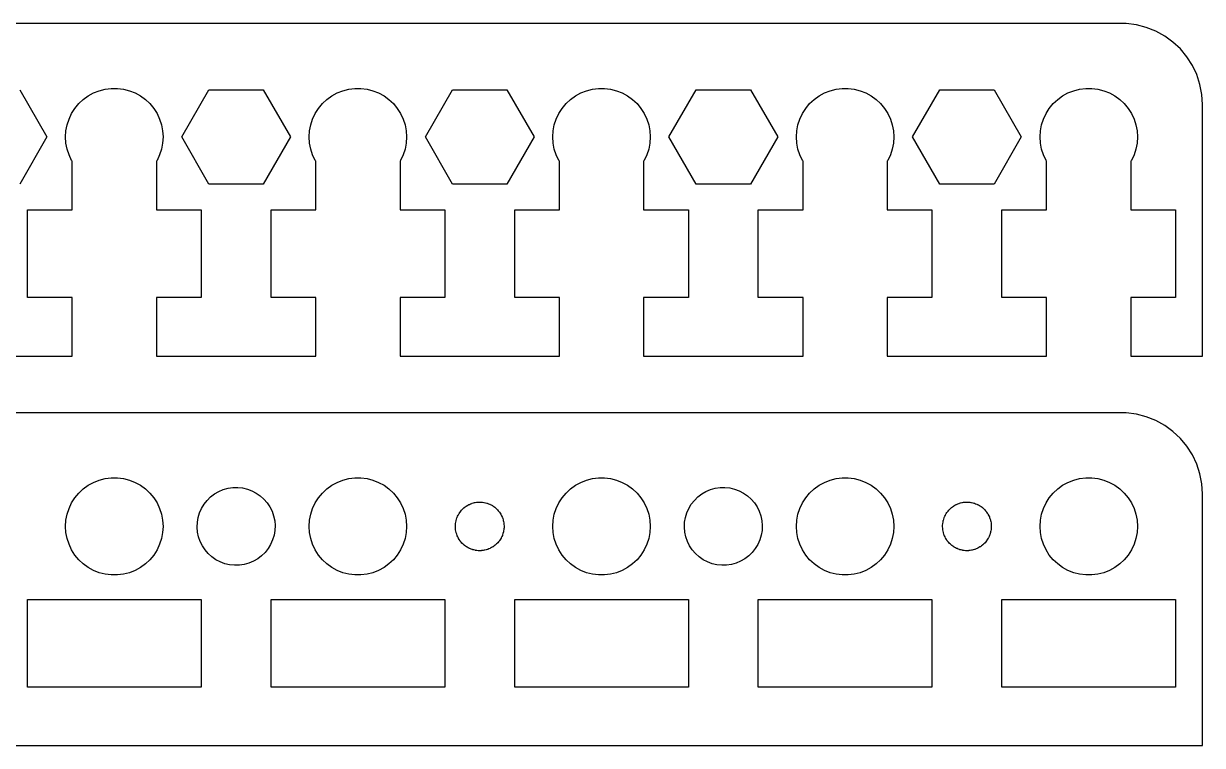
# Model space of a CAD drawing. Header units: metres. Extents: x -67 to 67, y 0 to 92.
# Drawn here: x -5.6 to 67, y 0 to 44.5 of the extents above; entities that cross this region are included whole.
import ezdxf

# ---------------------------------------------------------------- set-up
doc = ezdxf.new("R2010")
doc.units = ezdxf.units.M

msp = doc.modelspace()

# ---------------------------------------------------------------- linework, layer by layer
for p, q in [((62.3139, 44.4901), (-62.3139, 44.4901)), ((62.9369, 44.4114), (62.3139, 44.4901)), ((63.5451, 44.2553), (62.9369, 44.4114)), ((64.1289, 44.0241), (63.5451, 44.2553)), ((64.6791, 43.7216), (64.1289, 44.0241)), ((65.1871, 43.3526), (64.6791, 43.7216)), ((65.6448, 42.9227), (65.1871, 43.3526)), ((66.0451, 42.4389), (65.6448, 42.9227)), ((66.3815, 41.9088), (66.0451, 42.4389)), ((66.6489, 41.3406), (66.3815, 41.9088)), ((66.8429, 40.7434), (66.6489, 41.3406)), ((66.9606, 40.1267), (66.8429, 40.7434)), ((-5.82671, 40.3982), (-4.15341, 37.5)), ((-1.91226, 39.8115), (-1.60747, 40.033)), ((-1.60747, 40.033), (-1.27733, 40.2145)), ((-1.27733, 40.2145), (-0.92705, 40.3532)), ((-0.92705, 40.3532), (-0.56213, 40.4469)), ((-0.56213, 40.4469), (-0.18837, 40.4941)), ((-0.18837, 40.4941), (0.18837, 40.4941)), ((0.18837, 40.4941), (0.56213, 40.4469)), ((0.56213, 40.4469), (0.92705, 40.3532)), ((0.92705, 40.3532), (1.27733, 40.2145)), ((1.27733, 40.2145), (1.60747, 40.033)), ((1.60747, 40.033), (1.91226, 39.8115)), ((4.1534, 37.5), (5.82669, 40.3982)), ((5.82669, 40.3982), (9.17329, 40.3982)), ((9.17329, 40.3982), (10.8466, 37.5)), ((13.0877, 39.8115), (13.3925, 40.033)), ((13.3925, 40.033), (13.7227, 40.2145)), ((13.7227, 40.2145), (14.0729, 40.3532)), ((14.0729, 40.3532), (14.4379, 40.4469)), ((14.4379, 40.4469), (14.8116, 40.4941)), ((14.8116, 40.4941), (15.1884, 40.4941)), ((15.1884, 40.4941), (15.5621, 40.4469)), ((15.5621, 40.4469), (15.927, 40.3532)), ((15.927, 40.3532), (16.2773, 40.2145)), ((16.2773, 40.2145), (16.6075, 40.033)), ((16.6075, 40.033), (16.9123, 39.8115)), ((19.1534, 37.5), (20.8267, 40.3982)), ((20.8267, 40.3982), (24.1733, 40.3982)), ((24.1733, 40.3982), (25.8466, 37.5)), ((28.0877, 39.8115), (28.3925, 40.033)), ((28.3925, 40.033), (28.7227, 40.2145)), ((28.7227, 40.2145), (29.0729, 40.3532)), ((29.0729, 40.3532), (29.4379, 40.4469)), ((29.4379, 40.4469), (29.8116, 40.4941)), ((29.8116, 40.4941), (30.1884, 40.4941)), ((30.1884, 40.4941), (30.5621, 40.4469)), ((30.5621, 40.4469), (30.927, 40.3532)), ((30.927, 40.3532), (31.2773, 40.2145)), ((31.2773, 40.2145), (31.6075, 40.033)), ((31.6075, 40.033), (31.9123, 39.8115)), ((34.1534, 37.5), (35.8267, 40.3982)), ((35.8267, 40.3982), (39.1733, 40.3982)), ((39.1733, 40.3982), (40.8466, 37.5)), ((43.0877, 39.8115), (43.3925, 40.033)), ((43.3925, 40.033), (43.7227, 40.2145)), ((43.7227, 40.2145), (44.0729, 40.3532)), ((44.0729, 40.3532), (44.4379, 40.4469)), ((44.4379, 40.4469), (44.8116, 40.4941)), ((44.8116, 40.4941), (45.1884, 40.4941)), ((45.1884, 40.4941), (45.5621, 40.4469)), ((45.5621, 40.4469), (45.927, 40.3532)), ((45.927, 40.3532), (46.2773, 40.2145)), ((46.2773, 40.2145), (46.6075, 40.033)), ((46.6075, 40.033), (46.9123, 39.8115)), ((49.1534, 37.5), (50.8267, 40.3982)), ((50.8267, 40.3982), (54.1733, 40.3982)), ((54.1733, 40.3982), (55.8466, 37.5)), ((58.0877, 39.8115), (58.3925, 40.033)), ((58.3925, 40.033), (58.7227, 40.2145)), ((58.7227, 40.2145), (59.0729, 40.3532)), ((59.0729, 40.3532), (59.4379, 40.4469)), ((59.4379, 40.4469), (59.8116, 40.4941)), ((59.8116, 40.4941), (60.1884, 40.4941)), ((60.1884, 40.4941), (60.5621, 40.4469)), ((60.5621, 40.4469), (60.927, 40.3532)), ((60.927, 40.3532), (61.2773, 40.2145)), ((61.2773, 40.2145), (61.6075, 40.033)), ((61.6075, 40.033), (61.9123, 39.8115)), ((67, 39.5), (66.9606, 40.1267)), ((-2.62891, 38.9453), (-2.42705, 39.2634)), ((-2.42705, 39.2634), (-2.1869, 39.5536)), ((-2.1869, 39.5536), (-1.91226, 39.8115)), ((1.91226, 39.8115), (2.1869, 39.5536)), ((2.1869, 39.5536), (2.42705, 39.2634)), ((2.42705, 39.2634), (2.62891, 38.9453)), ((12.3711, 38.9453), (12.5729, 39.2634)), ((12.5729, 39.2634), (12.8131, 39.5536)), ((12.8131, 39.5536), (13.0877, 39.8115)), ((16.9123, 39.8115), (17.1869, 39.5536)), ((17.1869, 39.5536), (17.427, 39.2634)), ((17.427, 39.2634), (17.6289, 38.9453)), ((27.3711, 38.9453), (27.5729, 39.2634)), ((27.5729, 39.2634), (27.8131, 39.5536)), ((27.8131, 39.5536), (28.0877, 39.8115)), ((31.9123, 39.8115), (32.1869, 39.5536)), ((32.1869, 39.5536), (32.427, 39.2634)), ((32.427, 39.2634), (32.6289, 38.9453)), ((42.3711, 38.9453), (42.5729, 39.2634)), ((42.5729, 39.2634), (42.8131, 39.5536)), ((42.8131, 39.5536), (43.0877, 39.8115)), ((46.9123, 39.8115), (47.1869, 39.5536)), ((47.1869, 39.5536), (47.427, 39.2634)), ((47.427, 39.2634), (47.6289, 38.9453)), ((57.3711, 38.9453), (57.5729, 39.2634)), ((57.5729, 39.2634), (57.8131, 39.5536)), ((57.8131, 39.5536), (58.0877, 39.8115)), ((61.9123, 39.8115), (62.1869, 39.5536)), ((62.1869, 39.5536), (62.427, 39.2634)), ((62.427, 39.2634), (62.6289, 38.9453)), ((67, 24), (67, 39.5)), ((-2.90575, 38.2461), (-2.78932, 38.6044)), ((-2.78932, 38.6044), (-2.62891, 38.9453)), ((2.62891, 38.9453), (2.78932, 38.6044)), ((2.78932, 38.6044), (2.90575, 38.2461)), ((12.0942, 38.2461), (12.2107, 38.6044)), ((12.2107, 38.6044), (12.3711, 38.9453)), ((17.6289, 38.9453), (17.7893, 38.6044)), ((17.7893, 38.6044), (17.9057, 38.2461)), ((27.0942, 38.2461), (27.2107, 38.6044)), ((27.2107, 38.6044), (27.3711, 38.9453)), ((32.6289, 38.9453), (32.7893, 38.6044)), ((32.7893, 38.6044), (32.9057, 38.2461)), ((42.0942, 38.2461), (42.2107, 38.6044)), ((42.2107, 38.6044), (42.3711, 38.9453)), ((47.6289, 38.9453), (47.7893, 38.6044)), ((47.7893, 38.6044), (47.9057, 38.2461)), ((57.0942, 38.2461), (57.2107, 38.6044)), ((57.2107, 38.6044), (57.3711, 38.9453)), ((62.6289, 38.9453), (62.7893, 38.6044)), ((62.7893, 38.6044), (62.9057, 38.2461)), ((-3, 37.5), (-2.97633, 37.876)), ((-2.97633, 37.876), (-2.90575, 38.2461)), ((2.90575, 38.2461), (2.97633, 37.876)), ((2.97633, 37.876), (3, 37.5)), ((12, 37.5), (12.0237, 37.876)), ((12.0237, 37.876), (12.0942, 38.2461)), ((17.9057, 38.2461), (17.9763, 37.876)), ((17.9763, 37.876), (18, 37.5)), ((27, 37.5), (27.0237, 37.876)), ((27.0237, 37.876), (27.0942, 38.2461)), ((32.9057, 38.2461), (32.9763, 37.876)), ((32.9763, 37.876), (33, 37.5)), ((42, 37.5), (42.0237, 37.876)), ((42.0237, 37.876), (42.0942, 38.2461)), ((47.9057, 38.2461), (47.9763, 37.876)), ((47.9763, 37.876), (48, 37.5)), ((57, 37.5), (57.0237, 37.876)), ((57.0237, 37.876), (57.0942, 38.2461)), ((62.9057, 38.2461), (62.9763, 37.876)), ((62.9763, 37.876), (63, 37.5)), ((-4.15341, 37.5), (-5.82671, 34.6018)), ((-2.97633, 37.124), (-3, 37.5)), ((-2.90575, 36.7539), (-2.97633, 37.124)), ((2.97633, 37.124), (2.90575, 36.7539)), ((3, 37.5), (2.97633, 37.124)), ((5.82671, 34.6018), (4.1534, 37.5)), ((10.8466, 37.5), (9.17329, 34.6018)), ((12.0237, 37.124), (12, 37.5)), ((12.0942, 36.7539), (12.0237, 37.124)), ((17.9763, 37.124), (17.9057, 36.7539)), ((18, 37.5), (17.9763, 37.124)), ((20.8267, 34.6018), (19.1534, 37.5)), ((25.8466, 37.5), (24.1733, 34.6018)), ((27.0237, 37.124), (27, 37.5)), ((27.0942, 36.7539), (27.0237, 37.124)), ((32.9763, 37.124), (32.9057, 36.7539)), ((33, 37.5), (32.9763, 37.124)), ((35.8267, 34.6018), (34.1534, 37.5)), ((40.8466, 37.5), (39.1733, 34.6018)), ((42.0237, 37.124), (42, 37.5)), ((42.0942, 36.7539), (42.0237, 37.124)), ((47.9763, 37.124), (47.9057, 36.7539)), ((48, 37.5), (47.9763, 37.124)), ((50.8267, 34.6018), (49.1534, 37.5)), ((55.8466, 37.5), (54.1733, 34.6018)), ((57.0237, 37.124), (57, 37.5)), ((57.0942, 36.7539), (57.0237, 37.124)), ((62.9763, 37.124), (62.9057, 36.7539)), ((63, 37.5), (62.9763, 37.124)), ((-2.78932, 36.3956), (-2.90575, 36.7539)), ((-2.62891, 36.0547), (-2.78932, 36.3956)), ((2.78932, 36.3956), (2.62891, 36.0547)), ((2.90575, 36.7539), (2.78932, 36.3956)), ((12.2107, 36.3956), (12.0942, 36.7539)), ((12.3711, 36.0547), (12.2107, 36.3956)), ((17.7893, 36.3956), (17.6289, 36.0547)), ((17.9057, 36.7539), (17.7893, 36.3956)), ((27.2107, 36.3956), (27.0942, 36.7539)), ((27.3711, 36.0547), (27.2107, 36.3956)), ((32.7893, 36.3956), (32.6289, 36.0547)), ((32.9057, 36.7539), (32.7893, 36.3956)), ((42.2107, 36.3956), (42.0942, 36.7539)), ((42.3711, 36.0547), (42.2107, 36.3956)), ((47.7893, 36.3956), (47.6289, 36.0547)), ((47.9057, 36.7539), (47.7893, 36.3956)), ((57.2107, 36.3956), (57.0942, 36.7539)), ((57.3711, 36.0547), (57.2107, 36.3956)), ((62.7893, 36.3956), (62.6289, 36.0547)), ((62.9057, 36.7539), (62.7893, 36.3956)), ((-2.59418, 36), (-2.62891, 36.0547)), ((-2.59418, 33), (-2.59418, 36)), ((2.62891, 36.0547), (2.59418, 36)), ((2.59418, 36), (2.59418, 33)), ((12.4058, 36), (12.3711, 36.0547)), ((12.4058, 33), (12.4058, 36)), ((17.6289, 36.0547), (17.5942, 36)), ((17.5942, 36), (17.5942, 33)), ((27.4058, 36), (27.3711, 36.0547)), ((27.4058, 33), (27.4058, 36)), ((32.6289, 36.0547), (32.5942, 36)), ((32.5942, 36), (32.5942, 33)), ((42.4058, 36), (42.3711, 36.0547)), ((42.4058, 33), (42.4058, 36)), ((47.6289, 36.0547), (47.5942, 36)), ((47.5942, 36), (47.5942, 33)), ((57.4058, 36), (57.3711, 36.0547)), ((57.4058, 33), (57.4058, 36)), ((62.6289, 36.0547), (62.5942, 36)), ((62.5942, 36), (62.5942, 33)), ((9.17329, 34.6018), (5.82671, 34.6018)), ((24.1733, 34.6018), (20.8267, 34.6018)), ((39.1733, 34.6018), (35.8267, 34.6018)), ((54.1733, 34.6018), (50.8267, 34.6018)), ((-5.34662, 27.6), (-5.34662, 33)), ((-5.34662, 33), (-2.59418, 33)), ((2.59418, 33), (5.34662, 33)), ((5.34662, 33), (5.34662, 27.6)), ((9.65337, 27.6), (9.65337, 33)), ((9.65337, 33), (12.4058, 33)), ((17.5942, 33), (20.3466, 33)), ((20.3466, 33), (20.3466, 27.6)), ((24.6534, 27.6), (24.6534, 33)), ((24.6534, 33), (27.4058, 33)), ((32.5942, 33), (35.3466, 33)), ((35.3466, 33), (35.3466, 27.6)), ((39.6534, 27.6), (39.6534, 33)), ((39.6534, 33), (42.4058, 33)), ((47.5942, 33), (50.3466, 33)), ((50.3466, 33), (50.3466, 27.6)), ((54.6534, 27.6), (54.6534, 33)), ((54.6534, 33), (57.4058, 33)), ((62.5942, 33), (65.3466, 33)), ((65.3466, 33), (65.3466, 27.6)), ((-2.59418, 27.6), (-5.34662, 27.6)), ((-2.59418, 24), (-2.59418, 27.6)), ((5.34662, 27.6), (2.59418, 27.6)), ((2.59418, 27.6), (2.59418, 24)), ((12.4058, 27.6), (9.65337, 27.6)), ((12.4058, 24), (12.4058, 27.6)), ((20.3466, 27.6), (17.5942, 27.6)), ((17.5942, 27.6), (17.5942, 24)), ((27.4058, 27.6), (24.6534, 27.6)), ((27.4058, 24), (27.4058, 27.6)), ((35.3466, 27.6), (32.5942, 27.6)), ((32.5942, 27.6), (32.5942, 24)), ((42.4058, 27.6), (39.6534, 27.6)), ((42.4058, 24), (42.4058, 27.6)), ((50.3466, 27.6), (47.5942, 27.6)), ((47.5942, 27.6), (47.5942, 24)), ((57.4058, 27.6), (54.6534, 27.6)), ((57.4058, 24), (57.4058, 27.6)), ((65.3466, 27.6), (62.5942, 27.6)), ((62.5942, 27.6), (62.5942, 24)), ((-12.4058, 24), (-2.59418, 24)), ((2.59418, 24), (12.4058, 24)), ((17.5942, 24), (27.4058, 24)), ((32.5942, 24), (42.4058, 24)), ((47.5942, 24), (57.4058, 24)), ((62.5942, 24), (67, 24)), ((62.3139, 20.4901), (-62.3139, 20.4901)), ((62.9369, 20.4114), (62.3139, 20.4901)), ((63.5451, 20.2553), (62.9369, 20.4114)), ((64.1289, 20.0241), (63.5451, 20.2553)), ((64.6791, 19.7216), (64.1289, 20.0241)), ((65.1871, 19.3526), (64.6791, 19.7216)), ((65.6448, 18.9227), (65.1871, 19.3526)), ((66.0451, 18.4389), (65.6448, 18.9227)), ((66.3815, 17.9088), (66.0451, 18.4389)), ((66.6489, 17.3406), (66.3815, 17.9088)), ((66.8429, 16.7434), (66.6489, 17.3406)), ((66.9606, 16.1267), (66.8429, 16.7434)), ((-1.91226, 15.8115), (-1.60747, 16.033)), ((-1.60747, 16.033), (-1.27733, 16.2145)), ((-1.27733, 16.2145), (-0.92705, 16.3532)), ((-0.92705, 16.3532), (-0.56213, 16.4469)), ((-0.56213, 16.4469), (-0.18837, 16.4941)), ((-0.18837, 16.4941), (0.18837, 16.4941)), ((0.18837, 16.4941), (0.56213, 16.4469)), ((0.56213, 16.4469), (0.92705, 16.3532)), ((0.92705, 16.3532), (1.27733, 16.2145)), ((1.27733, 16.2145), (1.60747, 16.033)), ((1.60747, 16.033), (1.91226, 15.8115)), ((13.0877, 15.8115), (13.3925, 16.033)), ((13.3925, 16.033), (13.7227, 16.2145)), ((13.7227, 16.2145), (14.0729, 16.3532)), ((14.0729, 16.3532), (14.4379, 16.4469)), ((14.4379, 16.4469), (14.8116, 16.4941)), ((14.8116, 16.4941), (15.1884, 16.4941)), ((15.1884, 16.4941), (15.5621, 16.4469)), ((15.5621, 16.4469), (15.927, 16.3532)), ((15.927, 16.3532), (16.2773, 16.2145)), ((16.2773, 16.2145), (16.6075, 16.033)), ((16.6075, 16.033), (16.9123, 15.8115)), ((28.0877, 15.8115), (28.3925, 16.033)), ((28.3925, 16.033), (28.7227, 16.2145)), ((28.7227, 16.2145), (29.0729, 16.3532)), ((29.0729, 16.3532), (29.4379, 16.4469)), ((29.4379, 16.4469), (29.8116, 16.4941)), ((29.8116, 16.4941), (30.1884, 16.4941)), ((30.1884, 16.4941), (30.5621, 16.4469)), ((30.5621, 16.4469), (30.927, 16.3532)), ((30.927, 16.3532), (31.2773, 16.2145)), ((31.2773, 16.2145), (31.6075, 16.033)), ((31.6075, 16.033), (31.9123, 15.8115)), ((43.0877, 15.8115), (43.3925, 16.033)), ((43.3925, 16.033), (43.7227, 16.2145)), ((43.7227, 16.2145), (44.0729, 16.3532)), ((44.0729, 16.3532), (44.4379, 16.4469)), ((44.4379, 16.4469), (44.8116, 16.4941)), ((44.8116, 16.4941), (45.1884, 16.4941)), ((45.1884, 16.4941), (45.5621, 16.4469)), ((45.5621, 16.4469), (45.927, 16.3532)), ((45.927, 16.3532), (46.2773, 16.2145)), ((46.2773, 16.2145), (46.6075, 16.033)), ((46.6075, 16.033), (46.9123, 15.8115)), ((58.0877, 15.8115), (58.3925, 16.033)), ((58.3925, 16.033), (58.7227, 16.2145)), ((58.7227, 16.2145), (59.0729, 16.3532)), ((59.0729, 16.3532), (59.4379, 16.4469)), ((59.4379, 16.4469), (59.8116, 16.4941)), ((59.8116, 16.4941), (60.1884, 16.4941)), ((60.1884, 16.4941), (60.5621, 16.4469)), ((60.5621, 16.4469), (60.927, 16.3532)), ((60.927, 16.3532), (61.2773, 16.2145)), ((61.2773, 16.2145), (61.6075, 16.033)), ((61.6075, 16.033), (61.9123, 15.8115)), ((67, 15.5), (66.9606, 16.1267)), ((-2.62891, 14.9453), (-2.42705, 15.2634)), ((-2.42705, 15.2634), (-2.1869, 15.5536)), ((-2.1869, 15.5536), (-1.91226, 15.8115)), ((1.91226, 15.8115), (2.1869, 15.5536)), ((2.1869, 15.5536), (2.42705, 15.2634)), ((2.42705, 15.2634), (2.62891, 14.9453)), ((5.71645, 15.1059), (5.93178, 15.3168)), ((5.93178, 15.3168), (6.17186, 15.499)), ((6.17186, 15.499), (6.43286, 15.6497)), ((6.43286, 15.6497), (6.71071, 15.7665)), ((6.71071, 15.7665), (7.00101, 15.8475)), ((7.00101, 15.8475), (7.29916, 15.8916)), ((7.29916, 15.8916), (7.60049, 15.8979)), ((7.60049, 15.8979), (7.90024, 15.8664)), ((7.90024, 15.8664), (8.19366, 15.7976)), ((8.19366, 15.7976), (8.47617, 15.6925)), ((8.47617, 15.6925), (8.74326, 15.5529)), ((8.74326, 15.5529), (8.99075, 15.3809)), ((8.99075, 15.3809), (9.21472, 15.1792)), ((12.3711, 14.9453), (12.5729, 15.2634)), ((12.5729, 15.2634), (12.8131, 15.5536)), ((12.8131, 15.5536), (13.0877, 15.8115)), ((16.9123, 15.8115), (17.1869, 15.5536)), ((17.1869, 15.5536), (17.427, 15.2634)), ((17.427, 15.2634), (17.6289, 14.9453)), ((27.3711, 14.9453), (27.5729, 15.2634)), ((27.5729, 15.2634), (27.8131, 15.5536)), ((27.8131, 15.5536), (28.0877, 15.8115)), ((31.9123, 15.8115), (32.1869, 15.5536)), ((32.1869, 15.5536), (32.427, 15.2634)), ((32.427, 15.2634), (32.6289, 14.9453)), ((35.7164, 15.1059), (35.9318, 15.3168)), ((35.9318, 15.3168), (36.1719, 15.499)), ((36.1719, 15.499), (36.4329, 15.6497)), ((36.4329, 15.6497), (36.7107, 15.7665)), ((36.7107, 15.7665), (37.001, 15.8475)), ((37.001, 15.8475), (37.2992, 15.8916)), ((37.2992, 15.8916), (37.6005, 15.8979)), ((37.6005, 15.8979), (37.9002, 15.8664)), ((37.9002, 15.8664), (38.1937, 15.7976)), ((38.1937, 15.7976), (38.4762, 15.6925)), ((38.4762, 15.6925), (38.7433, 15.5529)), ((38.7433, 15.5529), (38.9908, 15.3809)), ((38.9908, 15.3809), (39.2147, 15.1792)), ((42.3711, 14.9453), (42.5729, 15.2634)), ((42.5729, 15.2634), (42.8131, 15.5536)), ((42.8131, 15.5536), (43.0877, 15.8115)), ((46.9123, 15.8115), (47.1869, 15.5536)), ((47.1869, 15.5536), (47.427, 15.2634)), ((47.427, 15.2634), (47.6289, 14.9453)), ((57.3711, 14.9453), (57.5729, 15.2634)), ((57.5729, 15.2634), (57.8131, 15.5536)), ((57.8131, 15.5536), (58.0877, 15.8115)), ((61.9123, 15.8115), (62.1869, 15.5536)), ((62.1869, 15.5536), (62.427, 15.2634)), ((62.427, 15.2634), (62.6289, 14.9453)), ((67, 0), (67, 15.5)), ((-2.90575, 14.2461), (-2.78932, 14.6044)), ((-2.78932, 14.6044), (-2.62891, 14.9453)), ((2.62891, 14.9453), (2.78932, 14.6044)), ((2.78932, 14.6044), (2.90575, 14.2461)), ((5.25052, 14.3366), (5.37311, 14.6119)), ((5.37311, 14.6119), (5.52924, 14.8697)), ((5.52924, 14.8697), (5.71645, 15.1059)), ((9.21472, 15.1792), (9.41167, 14.951)), ((9.41167, 14.951), (9.57846, 14.7)), ((9.57846, 14.7), (9.71246, 14.43)), ((12.0942, 14.2461), (12.2107, 14.6044)), ((12.2107, 14.6044), (12.3711, 14.9453)), ((17.6289, 14.9453), (17.7893, 14.6044)), ((17.7893, 14.6044), (17.9057, 14.2461)), ((21.3965, 14.5147), (21.4065, 14.5268)), ((21.4065, 14.5268), (21.4638, 14.5806)), ((21.4638, 14.5806), (21.5199, 14.6355)), ((21.5199, 14.6355), (21.5324, 14.645)), ((21.5324, 14.645), (21.5439, 14.6558)), ((21.5439, 14.6558), (21.6074, 14.7019)), ((21.6074, 14.7019), (21.6699, 14.7494)), ((21.6699, 14.7494), (21.6835, 14.7572)), ((21.6835, 14.7572), (21.6963, 14.7665)), ((21.6963, 14.7665), (21.765, 14.8043)), ((21.765, 14.8043), (21.833, 14.8436)), ((21.833, 14.8436), (21.8475, 14.8497)), ((21.8475, 14.8497), (21.8613, 14.8572)), ((21.8613, 14.8572), (21.9343, 14.8861)), ((21.9343, 14.8861), (22.0067, 14.9165)), ((22.0067, 14.9165), (22.0219, 14.9208)), ((22.0219, 14.9208), (22.0365, 14.9266)), ((22.0365, 14.9266), (22.1125, 14.9461)), ((22.1125, 14.9461), (22.1881, 14.9672)), ((22.1881, 14.9672), (22.2037, 14.9695)), ((22.2037, 14.9695), (22.2189, 14.9734)), ((22.2189, 14.9734), (22.2968, 14.9833)), ((22.2968, 14.9833), (22.3745, 14.9947)), ((22.3745, 14.9947), (22.3902, 14.9951)), ((22.3902, 14.9951), (22.4058, 14.997)), ((22.4058, 14.997), (22.4843, 14.997)), ((22.4843, 14.997), (22.5628, 14.9987)), ((22.5628, 14.9987), (22.5784, 14.997)), ((22.5784, 14.997), (22.5942, 14.997)), ((22.5942, 14.997), (22.6721, 14.9872)), ((22.6721, 14.9872), (22.7502, 14.979)), ((22.7502, 14.979), (22.7655, 14.9754)), ((22.7655, 14.9754), (22.7811, 14.9734)), ((22.7811, 14.9734), (22.8571, 14.9539)), ((22.8571, 14.9539), (22.9335, 14.936)), ((22.9335, 14.936), (22.9483, 14.9305)), ((22.9483, 14.9305), (22.9635, 14.9266)), ((22.9635, 14.9266), (23.0365, 14.8977)), ((23.0365, 14.8977), (23.1101, 14.8703)), ((23.1101, 14.8703), (23.124, 14.863)), ((23.124, 14.863), (23.1387, 14.8572)), ((23.1387, 14.8572), (23.2074, 14.8194)), ((23.2074, 14.8194), (23.277, 14.783)), ((23.277, 14.783), (23.2899, 14.7741)), ((23.2899, 14.7741), (23.3037, 14.7665)), ((23.3037, 14.7665), (23.3672, 14.7204)), ((23.3672, 14.7204), (23.4317, 14.6755)), ((23.4317, 14.6755), (23.4434, 14.665)), ((23.4434, 14.665), (23.4561, 14.6558)), ((23.4561, 14.6558), (23.5134, 14.602)), ((23.5134, 14.602), (23.5717, 14.5495)), ((23.5717, 14.5495), (23.582, 14.5376)), ((23.582, 14.5376), (23.5934, 14.5268)), ((23.5934, 14.5268), (23.6435, 14.4663)), ((27.0942, 14.2461), (27.2107, 14.6044)), ((27.2107, 14.6044), (27.3711, 14.9453)), ((32.6289, 14.9453), (32.7893, 14.6044)), ((32.7893, 14.6044), (32.9057, 14.2461)), ((35.2505, 14.3366), (35.3731, 14.6119)), ((35.3731, 14.6119), (35.5292, 14.8697)), ((35.5292, 14.8697), (35.7164, 15.1059)), ((39.2147, 15.1792), (39.4117, 14.951)), ((39.4117, 14.951), (39.5785, 14.7)), ((39.5785, 14.7), (39.7125, 14.43)), ((42.0942, 14.2461), (42.2107, 14.6044)), ((42.2107, 14.6044), (42.3711, 14.9453)), ((47.6289, 14.9453), (47.7893, 14.6044)), ((47.7893, 14.6044), (47.9057, 14.2461)), ((51.3965, 14.5147), (51.4065, 14.5268)), ((51.4065, 14.5268), (51.4638, 14.5806)), ((51.4638, 14.5806), (51.5199, 14.6355)), ((51.5199, 14.6355), (51.5324, 14.645)), ((51.5324, 14.645), (51.5439, 14.6558)), ((51.5439, 14.6558), (51.6074, 14.7019)), ((51.6074, 14.7019), (51.6699, 14.7494)), ((51.6699, 14.7494), (51.6835, 14.7572)), ((51.6835, 14.7572), (51.6963, 14.7665)), ((51.6963, 14.7665), (51.765, 14.8043)), ((51.765, 14.8043), (51.833, 14.8436)), ((51.833, 14.8436), (51.8475, 14.8497)), ((51.8475, 14.8497), (51.8613, 14.8572)), ((51.8613, 14.8572), (51.9343, 14.8861)), ((51.9343, 14.8861), (52.0067, 14.9165)), ((52.0067, 14.9165), (52.0219, 14.9208)), ((52.0219, 14.9208), (52.0365, 14.9266)), ((52.0365, 14.9266), (52.1125, 14.9461)), ((52.1125, 14.9461), (52.1881, 14.9672)), ((52.1881, 14.9672), (52.2037, 14.9695)), ((52.2037, 14.9695), (52.2189, 14.9734)), ((52.2189, 14.9734), (52.2968, 14.9833)), ((52.2968, 14.9833), (52.3745, 14.9947)), ((52.3745, 14.9947), (52.3902, 14.9951)), ((52.3902, 14.9951), (52.4058, 14.997)), ((52.4058, 14.997), (52.4843, 14.997)), ((52.4843, 14.997), (52.5628, 14.9987)), ((52.5628, 14.9987), (52.5784, 14.997)), ((52.5784, 14.997), (52.5942, 14.997)), ((52.5942, 14.997), (52.6721, 14.9872)), ((52.6721, 14.9872), (52.7502, 14.979)), ((52.7502, 14.979), (52.7655, 14.9754)), ((52.7655, 14.9754), (52.7811, 14.9734)), ((52.7811, 14.9734), (52.8571, 14.9539)), ((52.8571, 14.9539), (52.9335, 14.936)), ((52.9335, 14.936), (52.9483, 14.9305)), ((52.9483, 14.9305), (52.9635, 14.9266)), ((52.9635, 14.9266), (53.0365, 14.8977)), ((53.0365, 14.8977), (53.1101, 14.8703)), ((53.1101, 14.8703), (53.124, 14.863)), ((53.124, 14.863), (53.1387, 14.8572)), ((53.1387, 14.8572), (53.2074, 14.8194)), ((53.2074, 14.8194), (53.277, 14.783)), ((53.277, 14.783), (53.29, 14.7741)), ((53.29, 14.7741), (53.3037, 14.7665)), ((53.3037, 14.7665), (53.3672, 14.7204)), ((53.3672, 14.7204), (53.4317, 14.6755)), ((53.4317, 14.6755), (53.4434, 14.665)), ((53.4434, 14.665), (53.4561, 14.6558)), ((53.4561, 14.6558), (53.5134, 14.602)), ((53.5134, 14.602), (53.5717, 14.5495)), ((53.5717, 14.5495), (53.582, 14.5376)), ((53.582, 14.5376), (53.5934, 14.5268)), ((53.5934, 14.5268), (53.6435, 14.4663)), ((57.0942, 14.2461), (57.2107, 14.6044)), ((57.2107, 14.6044), (57.3711, 14.9453)), ((62.6289, 14.9453), (62.7893, 14.6044)), ((62.7893, 14.6044), (62.9057, 14.2461)), ((-3, 13.5), (-2.97633, 13.876)), ((-2.97633, 13.876), (-2.90575, 14.2461)), ((2.90575, 14.2461), (2.97633, 13.876)), ((2.97633, 13.876), (3, 13.5)), ((5.11314, 13.7509), (5.16341, 14.048)), ((5.16341, 14.048), (5.25052, 14.3366)), ((9.71246, 14.43), (9.81158, 14.1454)), ((9.81158, 14.1454), (9.87425, 13.8506)), ((9.87425, 13.8506), (9.89946, 13.5502)), ((12, 13.5), (12.0237, 13.876)), ((12.0237, 13.876), (12.0942, 14.2461)), ((17.9057, 14.2461), (17.9763, 13.876)), ((17.9763, 13.876), (18, 13.5)), ((21.0265, 13.7651), (21.0396, 13.8425)), ((21.0396, 13.8425), (21.0442, 13.8576)), ((21.0442, 13.8576), (21.0471, 13.873)), ((21.0471, 13.873), (21.0714, 13.9477)), ((21.0714, 13.9477), (21.0941, 14.0229)), ((21.0941, 14.0229), (21.1005, 14.0372)), ((21.1005, 14.0372), (21.1053, 14.0522)), ((21.1053, 14.0522), (21.1387, 14.1232)), ((21.1387, 14.1232), (21.1707, 14.1949)), ((21.1707, 14.1949), (21.1788, 14.2084)), ((21.1788, 14.2084), (21.1855, 14.2226)), ((21.1855, 14.2226), (21.2276, 14.2889)), ((21.2276, 14.2889), (21.2683, 14.3561)), ((21.2683, 14.3561), (21.278, 14.3684)), ((21.278, 14.3684), (21.2865, 14.3817)), ((21.2865, 14.3817), (21.3365, 14.4422)), ((21.3365, 14.4422), (21.3853, 14.5037)), ((21.3853, 14.5037), (21.3965, 14.5147)), ((23.6435, 14.4663), (23.6948, 14.4069)), ((23.6948, 14.4069), (23.7035, 14.3938)), ((23.7035, 14.3938), (23.7135, 14.3817)), ((23.7135, 14.3817), (23.7556, 14.3154)), ((23.7556, 14.3154), (23.799, 14.25)), ((23.799, 14.25), (23.806, 14.2359)), ((23.806, 14.2359), (23.8145, 14.2226)), ((23.8145, 14.2226), (23.8479, 14.1516)), ((23.8479, 14.1516), (23.8828, 14.0813)), ((23.8828, 14.0813), (23.888, 14.0664)), ((23.888, 14.0664), (23.8947, 14.0522)), ((23.8947, 14.0522), (23.9189, 13.9775)), ((23.9189, 13.9775), (23.9447, 13.9034)), ((23.9447, 13.9034), (23.948, 13.888)), ((23.948, 13.888), (23.9529, 13.873)), ((23.9529, 13.873), (23.9676, 13.7959)), ((23.9676, 13.7959), (23.9839, 13.7191)), ((27, 13.5), (27.0237, 13.876)), ((27.0237, 13.876), (27.0942, 14.2461)), ((32.9057, 14.2461), (32.9763, 13.876)), ((32.9763, 13.876), (33, 13.5)), ((35.1131, 13.7509), (35.1634, 14.048)), ((35.1634, 14.048), (35.2505, 14.3366)), ((39.7125, 14.43), (39.8116, 14.1454)), ((39.8116, 14.1454), (39.8743, 13.8506)), ((39.8743, 13.8506), (39.8995, 13.5502)), ((42, 13.5), (42.0237, 13.876)), ((42.0237, 13.876), (42.0942, 14.2461)), ((47.9057, 14.2461), (47.9763, 13.876)), ((47.9763, 13.876), (48, 13.5)), ((51.0265, 13.7651), (51.0396, 13.8425)), ((51.0396, 13.8425), (51.0442, 13.8576)), ((51.0442, 13.8576), (51.0471, 13.873)), ((51.0471, 13.873), (51.0714, 13.9477)), ((51.0714, 13.9477), (51.0941, 14.0229)), ((51.0941, 14.0229), (51.1005, 14.0372)), ((51.1005, 14.0372), (51.1053, 14.0522)), ((51.1053, 14.0522), (51.1387, 14.1232)), ((51.1387, 14.1232), (51.1707, 14.1949)), ((51.1707, 14.1949), (51.1788, 14.2084)), ((51.1788, 14.2084), (51.1855, 14.2226)), ((51.1855, 14.2226), (51.2276, 14.2889)), ((51.2276, 14.2889), (51.2683, 14.3561)), ((51.2683, 14.3561), (51.278, 14.3684)), ((51.278, 14.3684), (51.2865, 14.3817)), ((51.2865, 14.3817), (51.3365, 14.4422)), ((51.3365, 14.4422), (51.3853, 14.5037)), ((51.3853, 14.5037), (51.3965, 14.5147)), ((53.6435, 14.4663), (53.6948, 14.4069)), ((53.6948, 14.4069), (53.7035, 14.3938)), ((53.7035, 14.3938), (53.7135, 14.3817)), ((53.7135, 14.3817), (53.7556, 14.3154)), ((53.7556, 14.3154), (53.799, 14.25)), ((53.799, 14.25), (53.806, 14.2359)), ((53.806, 14.2359), (53.8145, 14.2226)), ((53.8145, 14.2226), (53.8479, 14.1516)), ((53.8479, 14.1516), (53.8828, 14.0813)), ((53.8828, 14.0813), (53.888, 14.0664)), ((53.888, 14.0664), (53.8947, 14.0522)), ((53.8947, 14.0522), (53.9189, 13.9775)), ((53.9189, 13.9775), (53.9447, 13.9034)), ((53.9447, 13.9034), (53.948, 13.888)), ((53.948, 13.888), (53.9529, 13.873)), ((53.9529, 13.873), (53.9676, 13.7959)), ((53.9676, 13.7959), (53.9839, 13.7191)), ((57, 13.5), (57.0237, 13.876)), ((57.0237, 13.876), (57.0942, 14.2461)), ((62.9057, 14.2461), (62.9763, 13.876)), ((62.9763, 13.876), (63, 13.5)), ((-2.97633, 13.124), (-3, 13.5)), ((-2.90575, 12.7539), (-2.97633, 13.124)), ((2.97633, 13.124), (2.90575, 12.7539)), ((3, 13.5), (2.97633, 13.124)), ((5.10052, 13.4497), (5.11314, 13.7509)), ((5.12573, 13.1494), (5.10052, 13.4497)), ((5.1884, 12.8546), (5.12573, 13.1494)), ((9.88684, 13.2491), (9.83658, 12.952)), ((9.89946, 13.5502), (9.88684, 13.2491)), ((12.0237, 13.124), (12, 13.5)), ((12.0942, 12.7539), (12.0237, 13.124)), ((17.9763, 13.124), (17.9057, 12.7539)), ((18, 13.5), (17.9763, 13.124)), ((21, 13.5), (21.0049, 13.5783)), ((21.001, 13.4843), (21, 13.5)), ((21.0003, 13.4686), (21.001, 13.4843)), ((21.0069, 13.3903), (21.0003, 13.4686)), ((21.0049, 13.5783), (21.0082, 13.6568)), ((21.0118, 13.312), (21.0069, 13.3903)), ((21.0082, 13.6568), (21.0108, 13.6723)), ((21.0108, 13.6723), (21.0118, 13.688)), ((21.0118, 13.688), (21.0265, 13.7651)), ((21.0148, 13.2965), (21.0118, 13.312)), ((21.0161, 13.2809), (21.0148, 13.2965)), ((21.0324, 13.2041), (21.0161, 13.2809)), ((21.0471, 13.127), (21.0324, 13.2041)), ((21.052, 13.112), (21.0471, 13.127)), ((21.0553, 13.0966), (21.052, 13.112)), ((21.0811, 13.0225), (21.0553, 13.0966)), ((23.9529, 13.127), (23.9286, 13.0523)), ((23.9558, 13.1424), (23.9529, 13.127)), ((23.9604, 13.1575), (23.9558, 13.1424)), ((23.9734, 13.2349), (23.9604, 13.1575)), ((23.9882, 13.312), (23.9734, 13.2349)), ((23.9839, 13.7191), (23.9852, 13.7034)), ((23.9852, 13.7034), (23.9882, 13.688)), ((23.9882, 13.688), (23.9931, 13.6096)), ((23.9892, 13.3277), (23.9882, 13.312)), ((23.9918, 13.3432), (23.9892, 13.3277)), ((23.9951, 13.4216), (23.9918, 13.3432)), ((23.9931, 13.6096), (23.9997, 13.5314)), ((24, 13.5), (23.9951, 13.4216)), ((23.9997, 13.5314), (23.999, 13.5157)), ((23.999, 13.5157), (24, 13.5)), ((27.0237, 13.124), (27, 13.5)), ((27.0942, 12.7539), (27.0237, 13.124)), ((32.9763, 13.124), (32.9057, 12.7539)), ((33, 13.5), (32.9763, 13.124)), ((35.1005, 13.4497), (35.1131, 13.7509)), ((35.1257, 13.1494), (35.1005, 13.4497)), ((35.1884, 12.8546), (35.1257, 13.1494)), ((39.8868, 13.2491), (39.8366, 12.952)), ((39.8995, 13.5502), (39.8868, 13.2491)), ((42.0237, 13.124), (42, 13.5)), ((42.0942, 12.7539), (42.0237, 13.124)), ((47.9763, 13.124), (47.9057, 12.7539)), ((48, 13.5), (47.9763, 13.124)), ((51, 13.5), (51.0049, 13.5783)), ((51.001, 13.4843), (51, 13.5)), ((51.0003, 13.4686), (51.001, 13.4843)), ((51.0069, 13.3903), (51.0003, 13.4686)), ((51.0049, 13.5783), (51.0082, 13.6568)), ((51.0118, 13.312), (51.0069, 13.3903)), ((51.0082, 13.6568), (51.0108, 13.6723)), ((51.0108, 13.6723), (51.0118, 13.688)), ((51.0118, 13.688), (51.0265, 13.7651)), ((51.0148, 13.2965), (51.0118, 13.312)), ((51.0161, 13.2809), (51.0148, 13.2965)), ((51.0324, 13.2041), (51.0161, 13.2809)), ((51.0471, 13.127), (51.0324, 13.2041)), ((51.052, 13.112), (51.0471, 13.127)), ((51.0553, 13.0966), (51.052, 13.112)), ((51.0811, 13.0225), (51.0553, 13.0966)), ((53.9529, 13.127), (53.9286, 13.0523)), ((53.9558, 13.1424), (53.9529, 13.127)), ((53.9604, 13.1575), (53.9558, 13.1424)), ((53.9734, 13.2349), (53.9604, 13.1575)), ((53.9882, 13.312), (53.9734, 13.2349)), ((53.9839, 13.7191), (53.9852, 13.7034)), ((53.9852, 13.7034), (53.9882, 13.688)), ((53.9882, 13.688), (53.9931, 13.6096)), ((53.9892, 13.3277), (53.9882, 13.312)), ((53.9918, 13.3432), (53.9892, 13.3277)), ((53.9951, 13.4216), (53.9918, 13.3432)), ((53.9931, 13.6096), (53.9997, 13.5314)), ((54, 13.5), (53.9951, 13.4216)), ((53.9997, 13.5314), (53.999, 13.5157)), ((53.999, 13.5157), (54, 13.5)), ((57.0237, 13.124), (57, 13.5)), ((57.0942, 12.7539), (57.0237, 13.124)), ((62.9763, 13.124), (62.9057, 12.7539)), ((63, 13.5), (62.9763, 13.124)), ((-2.78932, 12.3956), (-2.90575, 12.7539)), ((-2.62891, 12.0547), (-2.78932, 12.3956)), ((2.78932, 12.3956), (2.62891, 12.0547)), ((2.90575, 12.7539), (2.78932, 12.3956)), ((5.28752, 12.57), (5.1884, 12.8546)), ((5.42152, 12.3), (5.28752, 12.57)), ((9.62688, 12.3881), (9.47075, 12.1303)), ((9.74947, 12.6634), (9.62688, 12.3881)), ((9.83658, 12.952), (9.74947, 12.6634)), ((12.2107, 12.3956), (12.0942, 12.7539)), ((12.3711, 12.0547), (12.2107, 12.3956)), ((17.7893, 12.3956), (17.6289, 12.0547)), ((17.9057, 12.7539), (17.7893, 12.3956)), ((21.1053, 12.9478), (21.0811, 13.0225)), ((21.112, 12.9336), (21.1053, 12.9478)), ((21.1172, 12.9187), (21.112, 12.9336)), ((21.1521, 12.8484), (21.1172, 12.9187)), ((21.1855, 12.7774), (21.1521, 12.8484)), ((21.194, 12.7641), (21.1855, 12.7774)), ((21.201, 12.75), (21.194, 12.7641)), ((21.2444, 12.6846), (21.201, 12.75)), ((21.2865, 12.6183), (21.2444, 12.6846)), ((21.2965, 12.6062), (21.2865, 12.6183)), ((21.3052, 12.5931), (21.2965, 12.6062)), ((21.3565, 12.5336), (21.3052, 12.5931)), ((21.4065, 12.4732), (21.3565, 12.5336)), ((21.418, 12.4624), (21.4065, 12.4732)), ((21.4283, 12.4505), (21.418, 12.4624)), ((21.4866, 12.398), (21.4283, 12.4505)), ((21.5439, 12.3442), (21.4866, 12.398)), ((21.5566, 12.335), (21.5439, 12.3442)), ((23.4561, 12.3442), (23.3926, 12.2981)), ((23.4676, 12.355), (23.4561, 12.3442)), ((23.4801, 12.3645), (23.4676, 12.355)), ((23.5362, 12.4194), (23.4801, 12.3645)), ((23.5934, 12.4732), (23.5362, 12.4194)), ((23.6035, 12.4853), (23.5934, 12.4732)), ((23.6147, 12.4963), (23.6035, 12.4853)), ((23.6635, 12.5578), (23.6147, 12.4963)), ((23.7135, 12.6183), (23.6635, 12.5578)), ((23.7219, 12.6316), (23.7135, 12.6183)), ((23.7317, 12.6439), (23.7219, 12.6316)), ((23.7724, 12.7111), (23.7317, 12.6439)), ((23.8145, 12.7774), (23.7724, 12.7111)), ((23.8212, 12.7916), (23.8145, 12.7774)), ((23.8293, 12.8051), (23.8212, 12.7916)), ((23.8612, 12.8768), (23.8293, 12.8051)), ((23.8947, 12.9478), (23.8612, 12.8768)), ((23.8995, 12.9628), (23.8947, 12.9478)), ((23.9059, 12.9771), (23.8995, 12.9628)), ((23.9286, 13.0523), (23.9059, 12.9771)), ((27.2107, 12.3956), (27.0942, 12.7539)), ((27.3711, 12.0547), (27.2107, 12.3956)), ((32.7893, 12.3956), (32.6289, 12.0547)), ((32.9057, 12.7539), (32.7893, 12.3956)), ((35.2875, 12.57), (35.1884, 12.8546)), ((35.4215, 12.3), (35.2875, 12.57)), ((39.6269, 12.3881), (39.4707, 12.1303)), ((39.7495, 12.6634), (39.6269, 12.3881)), ((39.8366, 12.952), (39.7495, 12.6634)), ((42.2107, 12.3956), (42.0942, 12.7539)), ((42.3711, 12.0547), (42.2107, 12.3956)), ((47.7893, 12.3956), (47.6289, 12.0547)), ((47.9057, 12.7539), (47.7893, 12.3956)), ((51.1053, 12.9478), (51.0811, 13.0225)), ((51.112, 12.9336), (51.1053, 12.9478)), ((51.1172, 12.9187), (51.112, 12.9336)), ((51.1521, 12.8484), (51.1172, 12.9187)), ((51.1855, 12.7774), (51.1521, 12.8484)), ((51.194, 12.7641), (51.1855, 12.7774)), ((51.201, 12.75), (51.194, 12.7641)), ((51.2444, 12.6846), (51.201, 12.75)), ((51.2865, 12.6183), (51.2444, 12.6846)), ((51.2965, 12.6062), (51.2865, 12.6183)), ((51.3052, 12.5931), (51.2965, 12.6062)), ((51.3565, 12.5336), (51.3052, 12.5931)), ((51.4065, 12.4732), (51.3565, 12.5336)), ((51.418, 12.4624), (51.4065, 12.4732)), ((51.4283, 12.4505), (51.418, 12.4624)), ((51.4866, 12.398), (51.4283, 12.4505)), ((51.5439, 12.3442), (51.4866, 12.398)), ((51.5566, 12.335), (51.5439, 12.3442)), ((53.4561, 12.3442), (53.3926, 12.2981)), ((53.4676, 12.355), (53.4561, 12.3442)), ((53.4801, 12.3645), (53.4676, 12.355)), ((53.5362, 12.4194), (53.4801, 12.3645)), ((53.5934, 12.4732), (53.5362, 12.4194)), ((53.6035, 12.4853), (53.5934, 12.4732)), ((53.6147, 12.4963), (53.6035, 12.4853)), ((53.6635, 12.5578), (53.6147, 12.4963)), ((53.7135, 12.6183), (53.6635, 12.5578)), ((53.722, 12.6316), (53.7135, 12.6183)), ((53.7317, 12.6439), (53.722, 12.6316)), ((53.7724, 12.7111), (53.7317, 12.6439)), ((53.8145, 12.7774), (53.7724, 12.7111)), ((53.8212, 12.7916), (53.8145, 12.7774)), ((53.8293, 12.8051), (53.8212, 12.7916)), ((53.8612, 12.8768), (53.8293, 12.8051)), ((53.8947, 12.9478), (53.8612, 12.8768)), ((53.8995, 12.9628), (53.8947, 12.9478)), ((53.9059, 12.9771), (53.8995, 12.9628)), ((53.9286, 13.0523), (53.9059, 12.9771)), ((57.2107, 12.3956), (57.0942, 12.7539)), ((57.3711, 12.0547), (57.2107, 12.3956)), ((62.7893, 12.3956), (62.6289, 12.0547)), ((62.9057, 12.7539), (62.7893, 12.3956)), ((-2.42705, 11.7366), (-2.62891, 12.0547)), ((-2.1869, 11.4464), (-2.42705, 11.7366)), ((2.42705, 11.7366), (2.1869, 11.4464)), ((2.62891, 12.0547), (2.42705, 11.7366)), ((5.58832, 12.049), (5.42152, 12.3)), ((5.78526, 11.8208), (5.58832, 12.049)), ((6.00923, 11.6191), (5.78526, 11.8208)), ((6.25673, 11.4471), (6.00923, 11.6191)), ((9.06821, 11.6832), (8.82812, 11.501)), ((9.28354, 11.8941), (9.06821, 11.6832)), ((9.47075, 12.1303), (9.28354, 11.8941)), ((12.5729, 11.7366), (12.3711, 12.0547)), ((12.8131, 11.4464), (12.5729, 11.7366)), ((17.427, 11.7366), (17.1869, 11.4464)), ((17.6289, 12.0547), (17.427, 11.7366)), ((21.5683, 12.3244), (21.5566, 12.335)), ((21.6328, 12.2796), (21.5683, 12.3244)), ((21.6963, 12.2335), (21.6328, 12.2796)), ((21.71, 12.2259), (21.6963, 12.2335)), ((21.7229, 12.2169), (21.71, 12.2259)), ((21.7925, 12.1806), (21.7229, 12.2169)), ((21.8613, 12.1427), (21.7925, 12.1806)), ((21.8759, 12.137), (21.8613, 12.1427)), ((21.8899, 12.1297), (21.8759, 12.137)), ((21.9635, 12.1023), (21.8899, 12.1297)), ((22.0365, 12.0734), (21.9635, 12.1023)), ((22.0517, 12.0695), (22.0365, 12.0734)), ((22.0665, 12.064), (22.0517, 12.0695)), ((22.1429, 12.0461), (22.0665, 12.064)), ((22.2189, 12.0266), (22.1429, 12.0461)), ((22.2345, 12.0246), (22.2189, 12.0266)), ((22.2498, 12.021), (22.2345, 12.0246)), ((22.3279, 12.0128), (22.2498, 12.021)), ((22.4058, 12.0029), (22.3279, 12.0128)), ((22.4215, 12.0029), (22.4058, 12.0029)), ((22.4372, 12.0013), (22.4215, 12.0029)), ((22.5157, 12.0029), (22.4372, 12.0013)), ((22.5942, 12.0029), (22.5157, 12.0029)), ((22.6098, 12.0049), (22.5942, 12.0029)), ((22.6255, 12.0052), (22.6098, 12.0049)), ((22.7032, 12.0167), (22.6255, 12.0052)), ((22.7811, 12.0266), (22.7032, 12.0167)), ((22.7963, 12.0305), (22.7811, 12.0266)), ((22.8119, 12.0328), (22.7963, 12.0305)), ((22.8875, 12.0539), (22.8119, 12.0328)), ((22.9635, 12.0734), (22.8875, 12.0539)), ((22.9781, 12.0792), (22.9635, 12.0734)), ((22.9933, 12.0834), (22.9781, 12.0792)), ((23.0657, 12.1139), (22.9933, 12.0834)), ((23.1387, 12.1427), (23.0657, 12.1139)), ((23.1525, 12.1503), (23.1387, 12.1427)), ((23.1669, 12.1564), (23.1525, 12.1503)), ((23.2349, 12.1957), (23.1669, 12.1564)), ((23.3037, 12.2335), (23.2349, 12.1957)), ((23.3165, 12.2428), (23.3037, 12.2335)), ((23.3301, 12.2506), (23.3165, 12.2428)), ((23.3926, 12.2981), (23.3301, 12.2506)), ((27.5729, 11.7366), (27.3711, 12.0547)), ((27.8131, 11.4464), (27.5729, 11.7366)), ((32.427, 11.7366), (32.1869, 11.4464)), ((32.6289, 12.0547), (32.427, 11.7366)), ((35.5883, 12.049), (35.4215, 12.3)), ((35.7853, 11.8208), (35.5883, 12.049)), ((36.0092, 11.6191), (35.7853, 11.8208)), ((36.2567, 11.4471), (36.0092, 11.6191)), ((39.0682, 11.6832), (38.8281, 11.501)), ((39.2835, 11.8941), (39.0682, 11.6832)), ((39.4707, 12.1303), (39.2835, 11.8941)), ((42.5729, 11.7366), (42.3711, 12.0547)), ((42.8131, 11.4464), (42.5729, 11.7366)), ((47.427, 11.7366), (47.1869, 11.4464)), ((47.6289, 12.0547), (47.427, 11.7366)), ((51.5683, 12.3244), (51.5566, 12.335)), ((51.6328, 12.2796), (51.5683, 12.3244)), ((51.6963, 12.2335), (51.6328, 12.2796)), ((51.71, 12.2259), (51.6963, 12.2335)), ((51.7229, 12.2169), (51.71, 12.2259)), ((51.7925, 12.1806), (51.7229, 12.2169)), ((51.8613, 12.1427), (51.7925, 12.1806)), ((51.8759, 12.137), (51.8613, 12.1427)), ((51.8899, 12.1297), (51.8759, 12.137)), ((51.9635, 12.1023), (51.8899, 12.1297)), ((52.0365, 12.0734), (51.9635, 12.1023)), ((52.0517, 12.0695), (52.0365, 12.0734)), ((52.0665, 12.064), (52.0517, 12.0695)), ((52.1429, 12.0461), (52.0665, 12.064)), ((52.2189, 12.0266), (52.1429, 12.0461)), ((52.2345, 12.0246), (52.2189, 12.0266)), ((52.2498, 12.021), (52.2345, 12.0246)), ((52.3279, 12.0128), (52.2498, 12.021)), ((52.4058, 12.0029), (52.3279, 12.0128)), ((52.4215, 12.0029), (52.4058, 12.0029)), ((52.4372, 12.0013), (52.4215, 12.0029)), ((52.5157, 12.0029), (52.4372, 12.0013)), ((52.5942, 12.0029), (52.5157, 12.0029)), ((52.6098, 12.0049), (52.5942, 12.0029)), ((52.6255, 12.0052), (52.6098, 12.0049)), ((52.7032, 12.0167), (52.6255, 12.0052)), ((52.7811, 12.0266), (52.7032, 12.0167)), ((52.7963, 12.0305), (52.7811, 12.0266)), ((52.8119, 12.0328), (52.7963, 12.0305)), ((52.8875, 12.0539), (52.8119, 12.0328)), ((52.9635, 12.0734), (52.8875, 12.0539)), ((52.9781, 12.0792), (52.9635, 12.0734)), ((52.9933, 12.0834), (52.9781, 12.0792)), ((53.0657, 12.1139), (52.9933, 12.0834)), ((53.1387, 12.1427), (53.0657, 12.1139)), ((53.1525, 12.1503), (53.1387, 12.1427)), ((53.1669, 12.1564), (53.1525, 12.1503)), ((53.2349, 12.1957), (53.1669, 12.1564)), ((53.3037, 12.2335), (53.2349, 12.1957)), ((53.3165, 12.2428), (53.3037, 12.2335)), ((53.3301, 12.2506), (53.3165, 12.2428)), ((53.3926, 12.2981), (53.3301, 12.2506)), ((57.5729, 11.7366), (57.3711, 12.0547)), ((57.8131, 11.4464), (57.5729, 11.7366)), ((62.427, 11.7366), (62.1869, 11.4464)), ((62.6289, 12.0547), (62.427, 11.7366)), ((-1.91226, 11.1884), (-2.1869, 11.4464)), ((-1.60747, 10.967), (-1.91226, 11.1884)), ((-1.27733, 10.7855), (-1.60747, 10.967)), ((1.60747, 10.967), (1.27733, 10.7855)), ((1.91226, 11.1884), (1.60747, 10.967)), ((2.1869, 11.4464), (1.91226, 11.1884)), ((6.52382, 11.3075), (6.25673, 11.4471)), ((6.80632, 11.2024), (6.52382, 11.3075)), ((7.09975, 11.1336), (6.80632, 11.2024)), ((7.39949, 11.1021), (7.09975, 11.1336)), ((7.70082, 11.1084), (7.39949, 11.1021)), ((7.99898, 11.1524), (7.70082, 11.1084)), ((8.28928, 11.2335), (7.99898, 11.1524)), ((8.56712, 11.3503), (8.28928, 11.2335)), ((8.82812, 11.501), (8.56712, 11.3503)), ((13.0877, 11.1884), (12.8131, 11.4464)), ((13.3925, 10.967), (13.0877, 11.1884)), ((13.7227, 10.7855), (13.3925, 10.967)), ((16.6075, 10.967), (16.2773, 10.7855)), ((16.9123, 11.1884), (16.6075, 10.967)), ((17.1869, 11.4464), (16.9123, 11.1884)), ((28.0877, 11.1884), (27.8131, 11.4464)), ((28.3925, 10.967), (28.0877, 11.1884)), ((28.7227, 10.7855), (28.3925, 10.967)), ((31.6075, 10.967), (31.2773, 10.7855)), ((31.9123, 11.1884), (31.6075, 10.967)), ((32.1869, 11.4464), (31.9123, 11.1884)), ((36.5238, 11.3075), (36.2567, 11.4471)), ((36.8063, 11.2024), (36.5238, 11.3075)), ((37.0997, 11.1336), (36.8063, 11.2024)), ((37.3995, 11.1021), (37.0997, 11.1336)), ((37.7008, 11.1084), (37.3995, 11.1021)), ((37.999, 11.1524), (37.7008, 11.1084)), ((38.2893, 11.2335), (37.999, 11.1524)), ((38.5671, 11.3503), (38.2893, 11.2335)), ((38.8281, 11.501), (38.5671, 11.3503)), ((43.0877, 11.1884), (42.8131, 11.4464)), ((43.3925, 10.967), (43.0877, 11.1884)), ((43.7227, 10.7855), (43.3925, 10.967)), ((46.6075, 10.967), (46.2773, 10.7855)), ((46.9123, 11.1884), (46.6075, 10.967)), ((47.1869, 11.4464), (46.9123, 11.1884)), ((58.0877, 11.1884), (57.8131, 11.4464)), ((58.3925, 10.967), (58.0877, 11.1884)), ((58.7227, 10.7855), (58.3925, 10.967)), ((61.6075, 10.967), (61.2773, 10.7855)), ((61.9123, 11.1884), (61.6075, 10.967)), ((62.1869, 11.4464), (61.9123, 11.1884)), ((-0.92705, 10.6468), (-1.27733, 10.7855)), ((-0.56213, 10.5531), (-0.92705, 10.6468)), ((-0.18837, 10.5059), (-0.56213, 10.5531)), ((0.18837, 10.5059), (-0.18837, 10.5059)), ((0.56213, 10.5531), (0.18837, 10.5059)), ((0.92705, 10.6468), (0.56213, 10.5531)), ((1.27733, 10.7855), (0.92705, 10.6468)), ((14.0729, 10.6468), (13.7227, 10.7855)), ((14.4379, 10.5531), (14.0729, 10.6468)), ((14.8116, 10.5059), (14.4379, 10.5531)), ((15.1884, 10.5059), (14.8116, 10.5059)), ((15.5621, 10.5531), (15.1884, 10.5059)), ((15.927, 10.6468), (15.5621, 10.5531)), ((16.2773, 10.7855), (15.927, 10.6468)), ((29.0729, 10.6468), (28.7227, 10.7855)), ((29.4379, 10.5531), (29.0729, 10.6468)), ((29.8116, 10.5059), (29.4379, 10.5531)), ((30.1884, 10.5059), (29.8116, 10.5059)), ((30.5621, 10.5531), (30.1884, 10.5059)), ((30.927, 10.6468), (30.5621, 10.5531)), ((31.2773, 10.7855), (30.927, 10.6468)), ((44.0729, 10.6468), (43.7227, 10.7855)), ((44.4379, 10.5531), (44.0729, 10.6468)), ((44.8116, 10.5059), (44.4379, 10.5531)), ((45.1884, 10.5059), (44.8116, 10.5059)), ((45.5621, 10.5531), (45.1884, 10.5059)), ((45.927, 10.6468), (45.5621, 10.5531)), ((46.2773, 10.7855), (45.927, 10.6468)), ((59.0729, 10.6468), (58.7227, 10.7855)), ((59.4379, 10.5531), (59.0729, 10.6468)), ((59.8116, 10.5059), (59.4379, 10.5531)), ((60.1884, 10.5059), (59.8116, 10.5059)), ((60.5621, 10.5531), (60.1884, 10.5059)), ((60.927, 10.6468), (60.5621, 10.5531)), ((61.2773, 10.7855), (60.927, 10.6468)), ((-5.34662, 3.59999), (-5.34662, 9)), ((-5.34662, 9), (5.34662, 9)), ((5.34662, 9), (5.34662, 3.59999)), ((9.65337, 3.59999), (9.65337, 9)), ((9.65337, 9), (20.3466, 9)), ((20.3466, 9), (20.3466, 3.59999)), ((24.6534, 3.59999), (24.6534, 9)), ((24.6534, 9), (35.3466, 9)), ((35.3466, 9), (35.3466, 3.59999)), ((39.6534, 3.59999), (39.6534, 9)), ((39.6534, 9), (50.3466, 9)), ((50.3466, 9), (50.3466, 3.59999)), ((54.6534, 3.59999), (54.6534, 9)), ((54.6534, 9), (65.3466, 9)), ((65.3466, 9), (65.3466, 3.59999)), ((5.34662, 3.59999), (-5.34662, 3.59999)), ((20.3466, 3.59999), (9.65337, 3.59999)), ((35.3466, 3.59999), (24.6534, 3.59999)), ((50.3466, 3.59999), (39.6534, 3.59999)), ((65.3466, 3.59999), (54.6534, 3.59999)), ((-67, 0), (67, 0))]:
    msp.add_line(p, q)

doc.saveas('drawing.dxf')
